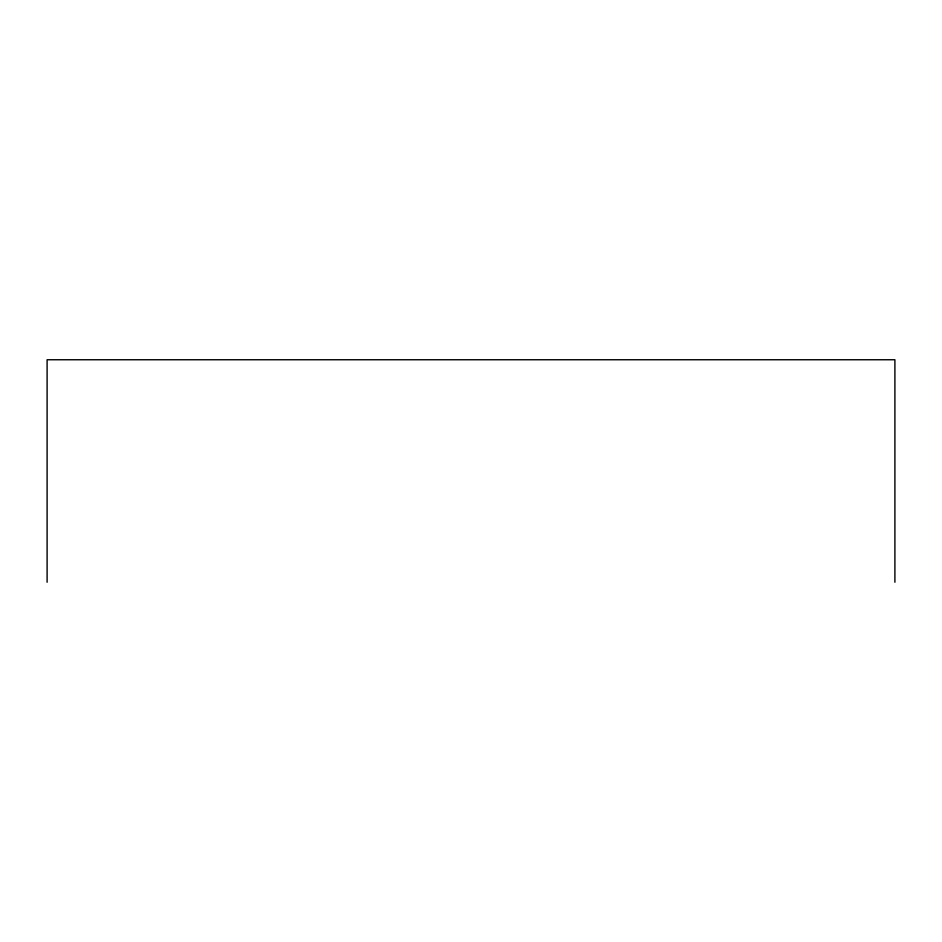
<?xml version="1.0" encoding="UTF-8"?>
<svg xmlns="http://www.w3.org/2000/svg" width="942" height="942" viewBox="0 0 942 942"><rect width="100%" height="100%" fill="white"/><g stroke="black" fill="none" stroke-linecap="round" stroke-linejoin="round"><path stroke-width="1.41" d="M894.9 582.25L894.9 359.75L47.1 359.75L47.1 582.25"/></g></svg>
